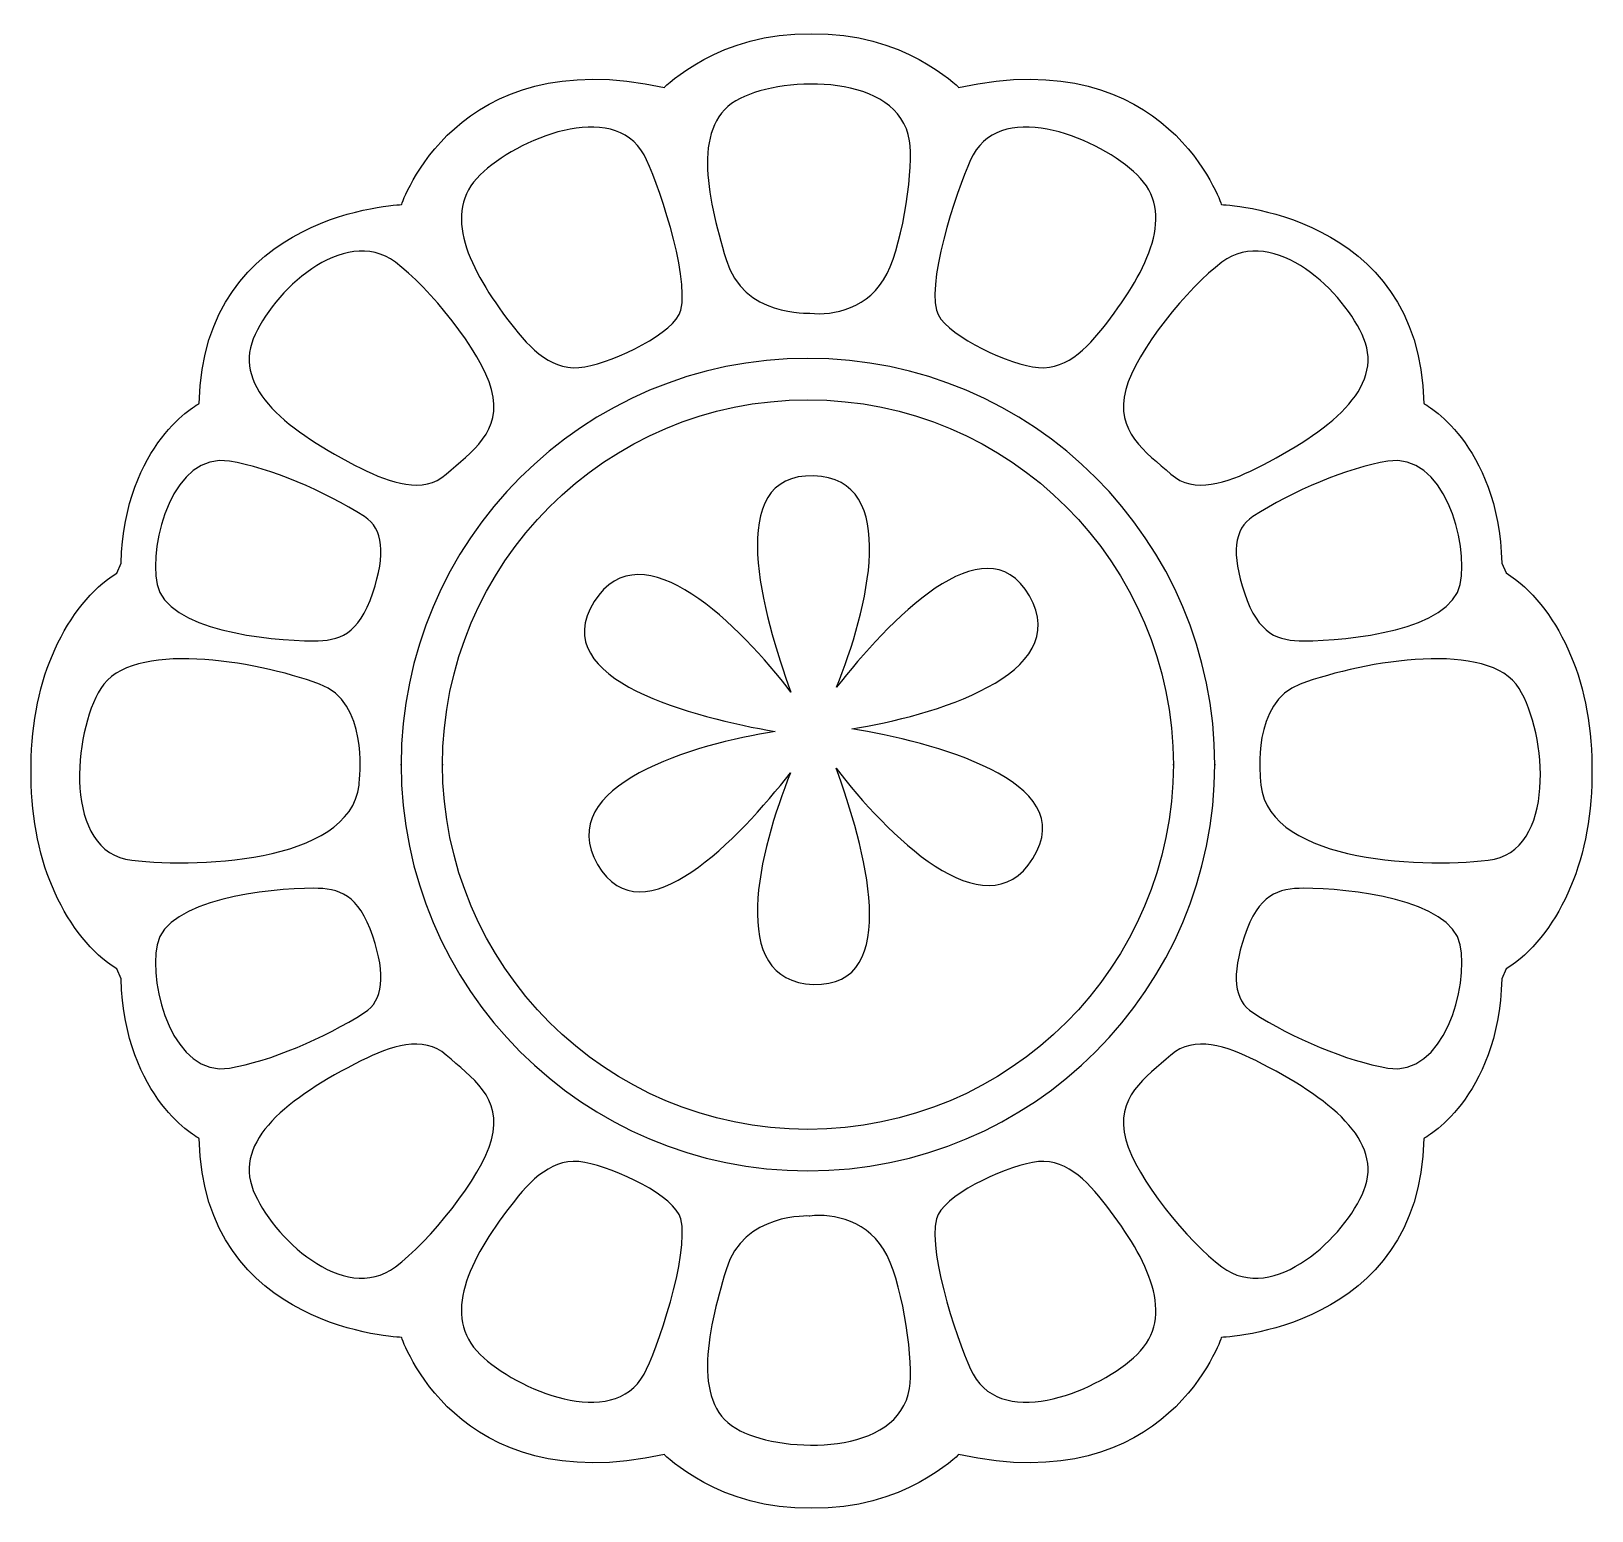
# Model space of a CAD drawing. Header units: centimetres. Extents: x -9.3 to 9.3, y -8.8 to 8.8.
import ezdxf

# ---------------------------------------------------------------- set-up
doc = ezdxf.new("R2010")
doc.units = ezdxf.units.CM
doc.header["$MEASUREMENT"] = 0
doc.layers.add('Camada 1', color=7, linetype='Continuous')

msp = doc.modelspace()

# ---------------------------------------------------------------- linework, layer by layer
at = {"layer": 'Camada 1'}
for points, knots in [([(9.27142, 0.07033), (9.27142, 1.09247), (8.85338, 1.97067), (8.25534, 2.35284), (8.25534, 2.35284), (8.25534, 2.35284), (8.20295, 2.47), (8.20295, 2.47), (8.20295, 2.47), (8.1608, 3.90433), (7.2749, 4.36839), (7.2749, 4.36839), (7.2749, 4.36839), (7.23251, 6.64672), (4.87013, 6.73101), (4.87013, 6.73101), (4.87013, 6.73101), (4.87013, 6.73101), (4.23759, 8.67151), (1.7485, 8.12329), (1.7485, 8.12329), (1.7485, 8.12329), (1.08082, 8.79097), (0, 8.75977), (0, 8.75977), (-1.08082, 8.79096), (-1.7485, 8.12329), (-1.7485, 8.12329), (-1.7485, 8.12329), (-4.23759, 8.67151), (-4.87011, 6.73097), (-4.87011, 6.73097), (-4.87011, 6.73097), (-4.87011, 6.73097), (-7.23263, 6.64667), (-7.27488, 4.36835), (-7.27488, 4.36835), (-7.27488, 4.36835), (-8.16078, 3.90432), (-8.20306, 2.46996), (-8.20306, 2.46996), (-8.20306, 2.46996), (-8.25545, 2.3528), (-8.25545, 2.3528), (-8.25545, 2.3528), (-8.85328, 1.97067), (-9.27142, 1.09246), (-9.27142, 0.07033), (-9.27142, 0.07033), (-9.27142, 0.04681), (-9.27118, 0.02329), (-9.27073, 0), (-9.27073, 0), (-9.27118, -0.02328), (-9.27142, -0.04683), (-9.27142, -0.07033), (-9.27142, -0.07033), (-9.27142, -1.09247), (-8.85327, -1.97067), (-8.25547, -2.35286), (-8.25547, -2.35286), (-8.25547, -2.35286), (-8.20308, -2.46999), (-8.20308, -2.46999), (-8.20308, -2.46999), (-8.1608, -3.90435), (-7.2749, -4.36848), (-7.2749, -4.36848), (-7.2749, -4.36848), (-7.23262, -6.64681), (-4.87013, -6.73113), (-4.87013, -6.73113), (-4.87013, -6.73113), (-4.87013, -6.73113), (-4.23762, -8.67153), (-1.74852, -8.12331), (-1.74852, -8.12331), (-1.74852, -8.12331), (-1.08084, -8.79099), (-0.00002, -8.75979), (-0.00002, -8.75979), (1.0808, -8.79101), (1.74848, -8.12331), (1.74848, -8.12331), (1.74848, -8.12331), (4.23757, -8.67153), (4.87009, -6.73113), (4.87009, -6.73113), (4.87009, -6.73113), (4.87009, -6.73113), (7.23248, -6.64681), (7.27486, -4.36848), (7.27486, -4.36848), (7.27486, -4.36848), (8.16076, -3.90435), (8.20291, -2.46999), (8.20291, -2.46999), (8.20291, -2.46999), (8.2553, -2.35286), (8.2553, -2.35286), (8.2553, -2.35286), (8.85336, -1.9707), (9.27138, -1.09246), (9.27138, -0.07033), (9.27138, -0.07033), (9.27138, -0.04681), (9.27114, -0.02329), (9.27069, 0), (9.27069, 0), (9.27119, 0.02328), (9.27142, 0.04681), (9.27142, 0.07033)], [0, 0, 0, 0, 0.03448276, 0.03448276, 0.03448276, 0.03448276, 0.06896552, 0.06896552, 0.06896552, 0.06896552, 0.10344828, 0.10344828, 0.10344828, 0.10344828, 0.13793103, 0.13793103, 0.13793103, 0.13793103, 0.17241379, 0.17241379, 0.17241379, 0.17241379, 0.20689655, 0.20689655, 0.20689655, 0.20689655, 0.24137931, 0.24137931, 0.24137931, 0.24137931, 0.27586207, 0.27586207, 0.27586207, 0.27586207, 0.31034483, 0.31034483, 0.31034483, 0.31034483, 0.34482759, 0.34482759, 0.34482759, 0.34482759, 0.37931034, 0.37931034, 0.37931034, 0.37931034, 0.4137931, 0.4137931, 0.4137931, 0.4137931, 0.44827586, 0.44827586, 0.44827586, 0.44827586, 0.48275862, 0.48275862, 0.48275862, 0.48275862, 0.51724138, 0.51724138, 0.51724138, 0.51724138, 0.55172414, 0.55172414, 0.55172414, 0.55172414, 0.5862069, 0.5862069, 0.5862069, 0.5862069, 0.62068966, 0.62068966, 0.62068966, 0.62068966, 0.65517241, 0.65517241, 0.65517241, 0.65517241, 0.68965517, 0.68965517, 0.68965517, 0.68965517, 0.72413793, 0.72413793, 0.72413793, 0.72413793, 0.75862069, 0.75862069, 0.75862069, 0.75862069, 0.79310345, 0.79310345, 0.79310345, 0.79310345, 0.82758621, 0.82758621, 0.82758621, 0.82758621, 0.86206897, 0.86206897, 0.86206897, 0.86206897, 0.89655172, 0.89655172, 0.89655172, 0.89655172, 0.93103448, 0.93103448, 0.93103448, 0.93103448, 1, 1, 1, 1]), ([(-0.84817, 7.9923), (-0.31091, 8.2608), (1.03217, 8.29435), (1.16629, 7.48867), (1.16629, 7.48867), (1.21474, 7.1971), (1.09922, 6.31376), (0.89779, 5.91064), (0.89779, 5.91064), (0.68843, 5.49249), (0.25993, 5.40714), (-0.02, 5.44066), (-0.02, 5.44066), (-0.02, 5.44066), (-0.81473, 5.39595), (-1.01584, 6.07854), (-1.01584, 6.07854), (-1.24407, 6.85266), (-1.43108, 7.70059), (-0.84817, 7.9923)], [0, 0, 0, 0, 0.16666667, 0.16666667, 0.16666667, 0.16666667, 0.33333333, 0.33333333, 0.33333333, 0.33333333, 0.5, 0.5, 0.5, 0.5, 0.66666667, 0.66666667, 0.66666667, 0.66666667, 1, 1, 1, 1]), ([(-3.93671, 7.08578), (-3.50658, 7.50485), (-2.35889, 7.9923), (-1.98954, 7.32076), (-1.98954, 7.32076), (-1.84468, 7.05726), (-1.44587, 5.90273), (-1.553, 5.47431), (-1.553, 5.47431), (-1.62007, 5.20568), (-2.32513, 4.87011), (-2.6946, 4.8028), (-2.6946, 4.8028), (-3.07094, 4.73433), (-3.33246, 5.00436), (-3.57654, 5.32212), (-3.57654, 5.32212), (-4.06805, 5.96212), (-4.4033, 6.63096), (-3.93671, 7.08578)], [0, 0, 0, 0, 0.16666667, 0.16666667, 0.16666667, 0.16666667, 0.33333333, 0.33333333, 0.33333333, 0.33333333, 0.5, 0.5, 0.5, 0.5, 0.66666667, 0.66666667, 0.66666667, 0.66666667, 1, 1, 1, 1]), ([(1.92085, 7.32076), (2.29021, 7.9923), (3.4381, 7.50486), (3.86802, 7.08578), (3.86802, 7.08578), (4.33493, 6.63096), (3.9996, 5.96209), (3.50774, 5.32212), (3.50774, 5.32212), (3.26366, 5.00436), (3.00239, 4.73432), (2.62604, 4.8028), (2.62604, 4.8028), (2.25668, 4.87011), (1.55151, 5.20571), (1.48444, 5.47431), (1.48444, 5.47431), (1.37729, 5.90272), (1.77599, 7.05726), (1.92085, 7.32076)], [0, 0, 0, 0, 0.16666667, 0.16666667, 0.16666667, 0.16666667, 0.33333333, 0.33333333, 0.33333333, 0.33333333, 0.5, 0.5, 0.5, 0.5, 0.66666667, 0.66666667, 0.66666667, 0.66666667, 1, 1, 1, 1]), ([(-6.63223, 5.13723), (-6.41437, 5.67904), (-5.5627, 6.50497), (-4.94382, 6.04502), (-4.94382, 6.04502), (-4.54967, 5.75218), (-3.92285, 4.98621), (-3.80233, 4.5343), (-3.80233, 4.5343), (-3.66808, 4.03067), (-4.03744, 3.79582), (-4.33962, 3.5273), (-4.33962, 3.5273), (-4.61103, 3.28581), (-5.01103, 3.42647), (-5.34673, 3.59437), (-5.34673, 3.59437), (-6.23319, 4.03778), (-6.8685, 4.54919), (-6.63223, 5.13723)], [0, 0, 0, 0, 0.16666667, 0.16666667, 0.16666667, 0.16666667, 0.33333333, 0.33333333, 0.33333333, 0.33333333, 0.5, 0.5, 0.5, 0.5, 0.66666667, 0.66666667, 0.66666667, 0.66666667, 1, 1, 1, 1]), ([(4.87524, 6.04502), (5.49426, 6.50497), (6.34569, 5.67905), (6.56365, 5.13723), (6.56365, 5.13723), (6.80024, 4.54919), (6.16495, 4.03778), (5.27812, 3.59437), (5.27812, 3.59437), (4.94231, 3.42647), (4.54242, 3.28579), (4.2709, 3.5273), (4.2709, 3.5273), (3.96859, 3.79583), (3.59947, 4.03067), (3.73361, 4.5343), (3.73361, 4.5343), (3.85427, 4.98621), (4.4812, 5.75217), (4.87524, 6.04502)], [0, 0, 0, 0, 0.16666667, 0.16666667, 0.16666667, 0.16666667, 0.33333333, 0.33333333, 0.33333333, 0.33333333, 0.5, 0.5, 0.5, 0.5, 0.66666667, 0.66666667, 0.66666667, 0.66666667, 1, 1, 1, 1]), ([(4.79208, 0.08292), (4.79208, -2.58688), (2.62787, -4.75133), (-0.04228, -4.75133), (-0.04228, -4.75133), (-2.71219, -4.75133), (-4.87677, -2.58688), (-4.87677, 0.08293), (-4.87677, 0.08293), (-4.87677, 0.08293), (-4.87677, 0.06941), (-4.87677, 0.06941), (-4.87677, 0.06941), (-4.87677, 2.73921), (-2.71219, 4.90367), (-0.04228, 4.90367), (-0.04228, 4.90367), (2.62787, 4.90367), (4.79208, 2.73922), (4.79208, 0.06942), (4.79208, 0.06942), (4.79208, 0.06942), (4.79208, 0.08292), (4.79208, 0.08292)], [0, 0, 0, 0, 0.14285714, 0.14285714, 0.14285714, 0.14285714, 0.28571429, 0.28571429, 0.28571429, 0.28571429, 0.42857143, 0.42857143, 0.42857143, 0.42857143, 0.57142857, 0.57142857, 0.57142857, 0.57142857, 0.71428571, 0.71428571, 0.71428571, 0.71428571, 1, 1, 1, 1]), ([(4.29953, 0.0694), (4.29953, 2.46719), (2.3554, 4.41111), (-0.04228, 4.41111), (-0.04228, 4.41111), (-2.4402, 4.41111), (-4.38433, 2.46719), (-4.38433, 0.0694), (-4.38433, 0.0694), (-4.38433, 0.0694), (-4.38433, 0.08292), (-4.38433, 0.08292), (-4.38433, 0.08292), (-4.38433, -2.31489), (-2.4402, -4.25879), (-0.04228, -4.25879), (-0.04228, -4.25879), (2.3554, -4.25879), (4.29953, -2.3149), (4.29953, 0.08292), (4.29953, 0.08292), (4.29953, 0.08292), (4.29953, 0.0694), (4.29953, 0.0694)], [0, 0, 0, 0, 0.14285714, 0.14285714, 0.14285714, 0.14285714, 0.28571429, 0.28571429, 0.28571429, 0.28571429, 0.42857143, 0.42857143, 0.42857143, 0.42857143, 0.57142857, 0.57142857, 0.57142857, 0.57142857, 0.71428571, 0.71428571, 0.71428571, 0.71428571, 1, 1, 1, 1]), ([(-6.91544, 3.68239), (-6.43641, 3.60275), (-5.78305, 3.3256), (-5.31318, 3.02355), (-5.31318, 3.02355), (-5.08553, 2.87705), (-5.05783, 2.58082), (-5.21245, 2.11693), (-5.21245, 2.11693), (-5.38012, 1.61343), (-5.61523, 1.54636), (-5.91741, 1.54636), (-5.91741, 1.54636), (-6.45457, 1.54636), (-7.66347, 1.67444), (-7.77595, 2.21729), (-7.77595, 2.21729), (-7.87982, 2.7173), (-7.58068, 3.79325), (-6.91544, 3.68239)], [0, 0, 0, 0, 0.16666667, 0.16666667, 0.16666667, 0.16666667, 0.33333333, 0.33333333, 0.33333333, 0.33333333, 0.5, 0.5, 0.5, 0.5, 0.66666667, 0.66666667, 0.66666667, 0.66666667, 1, 1, 1, 1]), ([(7.70737, 2.21731), (7.5949, 1.67444), (6.38599, 1.54638), (5.8487, 1.54638), (5.8487, 1.54638), (5.54665, 1.54638), (5.31168, 1.61345), (5.14398, 2.11695), (5.14398, 2.11695), (4.98891, 2.58084), (5.01682, 2.87707), (5.2446, 3.02357), (5.2446, 3.02357), (5.71458, 3.32562), (6.36757, 3.60277), (6.84686, 3.68241), (6.84686, 3.68241), (7.51197, 3.79325), (7.81145, 2.7173), (7.70737, 2.21731)], [0, 0, 0, 0, 0.16666667, 0.16666667, 0.16666667, 0.16666667, 0.33333333, 0.33333333, 0.33333333, 0.33333333, 0.5, 0.5, 0.5, 0.5, 0.66666667, 0.66666667, 0.66666667, 0.66666667, 1, 1, 1, 1]), ([(2.63067, -1.041), (2.06568, -1.9404), (0.87939, -0.73826), (0.29252, 0.03493), (0.29252, 0.03493), (0.626, -0.8759), (1.10342, -2.56897), (0.02259, -2.53521), (0.02259, -2.53521), (-1.02027, -2.50261), (-0.61585, -0.92877), (-0.24988, -0.02259), (-0.24988, -0.02259), (-0.85644, -0.79181), (-2.00875, -2.02797), (-2.54112, -1.1104), (-2.54112, -1.1104), (-3.08759, -0.16909), (-1.37716, 0.32277), (-0.43094, 0.46948), (-0.43094, 0.46948), (-1.36936, 0.63204), (-3.17224, 1.07498), (-2.58317, 2.01306), (-2.58317, 2.01306), (-2.01807, 2.91293), (-0.83176, 1.71054), (-0.24523, 0.93737), (-0.24523, 0.93737), (-0.57861, 1.84817), (-1.05568, 3.54103), (0.0248, 3.50727), (0.0248, 3.50727), (1.06779, 3.47467), (0.66372, 1.90083), (0.2974, 0.99489), (0.2974, 0.99489), (0.90406, 1.76388), (2.05616, 3.00003), (2.58853, 2.08246), (2.58853, 2.08246), (3.13511, 1.14091), (1.42434, 0.64929), (0.47882, 0.50279), (0.47882, 0.50279), (1.41732, 0.33999), (3.21987, -0.10295), (2.63067, -1.041)], [0, 0, 0, 0, 0.07692308, 0.07692308, 0.07692308, 0.07692308, 0.15384615, 0.15384615, 0.15384615, 0.15384615, 0.23076923, 0.23076923, 0.23076923, 0.23076923, 0.30769231, 0.30769231, 0.30769231, 0.30769231, 0.38461538, 0.38461538, 0.38461538, 0.38461538, 0.46153846, 0.46153846, 0.46153846, 0.46153846, 0.53846154, 0.53846154, 0.53846154, 0.53846154, 0.61538462, 0.61538462, 0.61538462, 0.61538462, 0.69230769, 0.69230769, 0.69230769, 0.69230769, 0.76923077, 0.76923077, 0.76923077, 0.76923077, 0.84615385, 0.84615385, 0.84615385, 0.84615385, 1, 1, 1, 1]), ([(-5.84425, 1.03315), (-5.2641, 0.82156), (-5.36969, -0.07516), (-5.36969, -0.07516), (-5.36969, -0.07516), (-5.36969, -1.07769), (-7.23437, -1.15638), (-8.07767, -1.0601), (-8.07767, -1.0601), (-8.89626, -0.96681), (-8.77511, 0.453), (-8.44462, 0.9819), (-8.44462, 0.9819), (-8.0859, 1.5562), (-6.63228, 1.31937), (-5.84425, 1.03315)], [0, 0, 0, 0, 0.2, 0.2, 0.2, 0.2, 0.4, 0.4, 0.4, 0.4, 0.6, 0.6, 0.6, 0.6, 1, 1, 1, 1]), ([(8.4078, 0.9819), (8.73832, 0.453), (8.85944, -0.96678), (8.04088, -1.0601), (8.04088, -1.0601), (7.19757, -1.15641), (5.33287, -1.07769), (5.33287, -0.07516), (5.33287, -0.07516), (5.33287, -0.07516), (5.2273, 0.82159), (5.80745, 1.03315), (5.80745, 1.03315), (6.59548, 1.31937), (8.04913, 1.5562), (8.4078, 0.9819)], [0, 0, 0, 0, 0.2, 0.2, 0.2, 0.2, 0.4, 0.4, 0.4, 0.4, 0.6, 0.6, 0.6, 0.6, 1, 1, 1, 1]), ([(-7.77595, -2.06499), (-7.66348, -1.52214), (-6.45457, -1.39406), (-5.91741, -1.39406), (-5.91741, -1.39406), (-5.61526, -1.39406), (-5.38015, -1.46113), (-5.21245, -1.96463), (-5.21245, -1.96463), (-5.0578, -2.42852), (-5.08553, -2.72475), (-5.31318, -2.87125), (-5.31318, -2.87125), (-5.78303, -3.1733), (-6.43639, -3.45045), (-6.91544, -3.53009), (-6.91544, -3.53009), (-7.58068, -3.64096), (-7.87982, -2.565), (-7.77595, -2.06499)], [0, 0, 0, 0, 0.16666667, 0.16666667, 0.16666667, 0.16666667, 0.33333333, 0.33333333, 0.33333333, 0.33333333, 0.5, 0.5, 0.5, 0.5, 0.66666667, 0.66666667, 0.66666667, 0.66666667, 1, 1, 1, 1]), ([(6.84683, -3.5301), (6.36756, -3.45043), (5.71455, -3.17331), (5.24457, -2.87126), (5.24457, -2.87126), (5.01682, -2.72479), (4.98888, -2.42856), (5.14395, -1.96464), (5.14395, -1.96464), (5.31164, -1.46114), (5.54662, -1.39407), (5.84867, -1.39407), (5.84867, -1.39407), (6.38596, -1.39407), (7.59487, -1.52218), (7.70734, -2.065), (7.70734, -2.065), (7.81145, -2.565), (7.51197, -3.64096), (6.84683, -3.5301)], [0, 0, 0, 0, 0.16666667, 0.16666667, 0.16666667, 0.16666667, 0.33333333, 0.33333333, 0.33333333, 0.33333333, 0.5, 0.5, 0.5, 0.5, 0.66666667, 0.66666667, 0.66666667, 0.66666667, 1, 1, 1, 1]), ([(-5.34673, -3.44207), (-5.01103, -3.27414), (-4.61103, -3.13349), (-4.33962, -3.375), (-4.33962, -3.375), (-4.03744, -3.6435), (-3.66808, -3.87848), (-3.80233, -4.382), (-3.80233, -4.382), (-3.92285, -4.8338), (-4.54967, -5.59998), (-4.94382, -5.89274), (-4.94382, -5.89274), (-5.56273, -6.35269), (-6.41437, -5.52687), (-6.63223, -4.98493), (-6.63223, -4.98493), (-6.8685, -4.3969), (-6.23319, -3.88549), (-5.34673, -3.44207)], [0, 0, 0, 0, 0.16666667, 0.16666667, 0.16666667, 0.16666667, 0.33333333, 0.33333333, 0.33333333, 0.33333333, 0.5, 0.5, 0.5, 0.5, 0.66666667, 0.66666667, 0.66666667, 0.66666667, 1, 1, 1, 1]), ([(3.73362, -4.38198), (3.59948, -3.87848), (3.9686, -3.6435), (4.27091, -3.37498), (4.27091, -3.37498), (4.54245, -3.13347), (4.94232, -3.27412), (5.27813, -3.44205), (5.27813, -3.44205), (6.16496, -3.88547), (6.80025, -4.39688), (6.56366, -4.98491), (6.56366, -4.98491), (6.3457, -5.52683), (5.49424, -6.35265), (4.87525, -5.89272), (4.87525, -5.89272), (4.4812, -5.59999), (3.85427, -4.8338), (3.73362, -4.38198)], [0, 0, 0, 0, 0.16666667, 0.16666667, 0.16666667, 0.16666667, 0.33333333, 0.33333333, 0.33333333, 0.33333333, 0.5, 0.5, 0.5, 0.5, 0.66666667, 0.66666667, 0.66666667, 0.66666667, 1, 1, 1, 1]), ([(-3.57656, -5.16985), (-3.33248, -4.85195), (-3.07097, -4.58203), (-2.69462, -4.6505), (-2.69462, -4.6505), (-2.32513, -4.71781), (-1.62007, -5.05341), (-1.55302, -5.32193), (-1.55302, -5.32193), (-1.44589, -5.75042), (-1.8447, -6.90509), (-1.98956, -7.16846), (-1.98956, -7.16846), (-2.35892, -7.83989), (-3.50657, -7.35269), (-3.93673, -6.93348), (-3.93673, -6.93348), (-4.4033, -6.47864), (-4.06805, -5.8098), (-3.57656, -5.16985)], [0, 0, 0, 0, 0.16666667, 0.16666667, 0.16666667, 0.16666667, 0.33333333, 0.33333333, 0.33333333, 0.33333333, 0.5, 0.5, 0.5, 0.5, 0.66666667, 0.66666667, 0.66666667, 0.66666667, 1, 1, 1, 1]), ([(1.48442, -5.32193), (1.55149, -5.0534), (2.25669, -4.71781), (2.62602, -4.6505), (2.62602, -4.6505), (3.00239, -4.58203), (3.26367, -4.85195), (3.50772, -5.16985), (3.50772, -5.16985), (3.99958, -5.80982), (4.33494, -6.47866), (3.868, -6.93348), (3.868, -6.93348), (3.43808, -7.35269), (2.29018, -7.83989), (1.92083, -7.16846), (1.92083, -7.16846), (1.77599, -6.9051), (1.37729, -5.75043), (1.48442, -5.32193)], [0, 0, 0, 0, 0.16666667, 0.16666667, 0.16666667, 0.16666667, 0.33333333, 0.33333333, 0.33333333, 0.33333333, 0.5, 0.5, 0.5, 0.5, 0.66666667, 0.66666667, 0.66666667, 0.66666667, 1, 1, 1, 1]), ([(-1.01587, -5.92627), (-0.81476, -5.24367), (-0.02003, -5.28841), (-0.02003, -5.28841), (-0.02003, -5.28841), (0.2599, -5.25486), (0.68839, -5.34011), (0.89776, -5.75836), (0.89776, -5.75836), (1.09919, -6.16148), (1.2147, -7.04482), (1.16626, -7.33641), (1.16626, -7.33641), (1.03214, -8.1422), (-0.31094, -8.10868), (-0.8482, -7.83991), (-0.8482, -7.83991), (-1.43108, -7.5483), (-1.24407, -6.70036), (-1.01587, -5.92627)], [0, 0, 0, 0, 0.16666667, 0.16666667, 0.16666667, 0.16666667, 0.33333333, 0.33333333, 0.33333333, 0.33333333, 0.5, 0.5, 0.5, 0.5, 0.66666667, 0.66666667, 0.66666667, 0.66666667, 1, 1, 1, 1])]:
    msp.add_open_spline(points, degree=3, knots=knots, dxfattribs=at)

doc.saveas('drawing.dxf')
